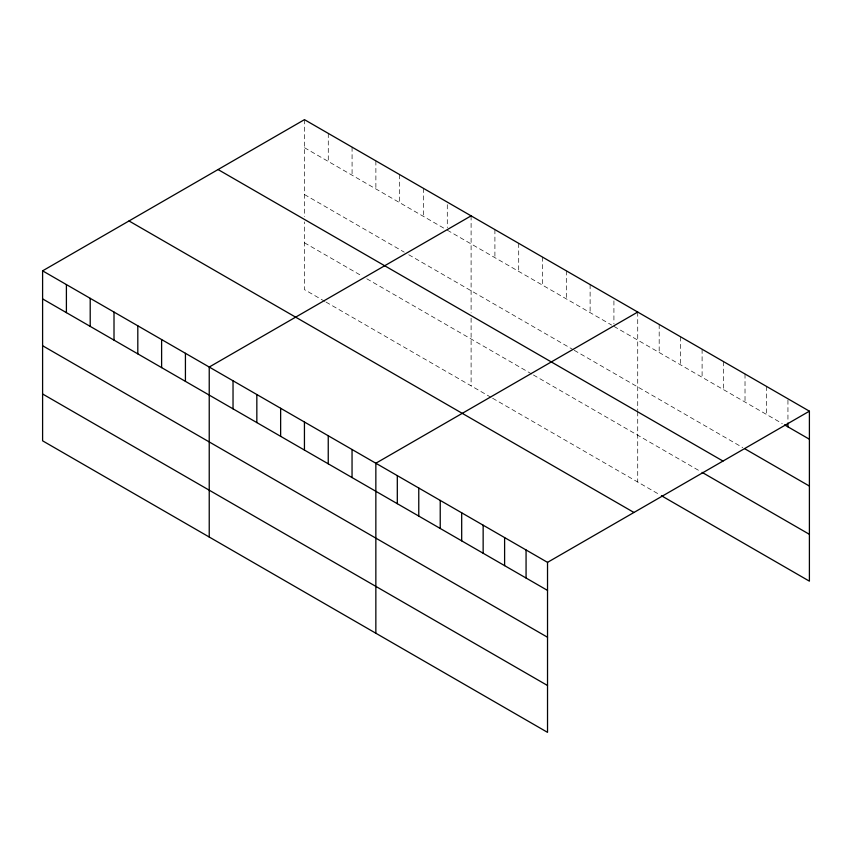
<?xml version="1.0" encoding="UTF-8"?>
<svg xmlns="http://www.w3.org/2000/svg" width="852" height="852" viewBox="0 0 852 852"><rect width="100%" height="100%" fill="white"/><g stroke="black" fill="none" stroke-linecap="round" stroke-linejoin="round"><path stroke-width="0.64" stroke-dasharray="4.26 3.19" d="M304.473 147.705L445.032 228.858M447.289 230.168L611.651 325.059M613.919 326.369L782.296 423.572M304.473 194.544L404.221 252.139M408.758 254.748L573.119 349.639M574.248 350.3L742.763 447.588M304.473 242.799L362.281 276.176M366.818 278.796L532.308 374.337M533.437 374.997L700.972 471.72M324.878 301.416L304.473 289.637L304.473 221.935M326.007 302.077L491.498 397.618M492.637 398.267L659.182 494.426M787.94 400.057L787.94 421.74M766.481 386.393L766.481 414.445M745.021 374.007L745.021 402.059M723.561 361.61L723.561 389.673M702.101 349.224L702.101 377.276M680.641 336.838L680.641 364.89M659.182 324.442L659.182 352.504M637.722 312.056L637.722 410.419M637.722 411.729L637.722 482.04M613.919 300.863L613.919 323.813M590.116 284.568L590.116 312.62M566.314 270.829L566.314 298.882M542.511 257.08L542.511 285.132M518.708 243.342L518.708 271.394M494.905 229.603L494.905 257.655M471.103 215.854L471.103 312.918M471.103 318.137L471.103 385.839M447.289 204.661L447.289 227.612M423.487 188.367L423.487 216.419M399.684 174.628L399.684 202.68M375.881 160.879L375.881 188.942M352.078 147.14L352.078 175.192M328.276 133.402L328.276 161.454M304.473 119.653L304.473 216.717"/><path stroke-width="1.28" d="M42.6 270.84L547.527 562.363L547.527 732.347L42.6 440.825L42.6 270.84L304.473 119.653L809.4 411.175L809.4 581.16L661.44 495.736M471.103 215.854L209.23 367.042L209.23 537.026M637.722 312.056L375.849 463.243L375.849 633.228M547.527 562.363L809.4 411.175M784.554 424.882L809.4 439.227M745.021 448.897L809.4 486.066M218.059 169.548L722.986 461.06M702.101 472.37L809.4 534.321M129.014 220.956L633.941 512.467M42.6 298.903L547.527 590.415M42.6 345.731L547.527 637.253M42.6 393.986L547.527 685.509M787.94 423.007L787.94 426.841M526.067 549.977L526.067 578.029M504.608 537.58L504.608 565.632M483.148 525.194L483.148 553.246M461.688 512.808L461.688 540.86M440.228 500.412L440.228 528.464M418.769 488.026L418.769 516.078M397.309 475.64L397.309 503.692M352.046 449.505L352.046 477.557M328.244 435.755L328.244 463.818M304.441 422.017L304.441 450.069M280.638 408.278L280.638 436.33M256.835 394.529L256.835 422.581M233.033 380.791L233.033 408.843M185.427 353.303L185.427 381.355M161.614 339.565L161.614 367.617M137.811 325.815L137.811 353.868M114.008 312.077L114.008 340.129M90.206 298.328L90.206 326.38M66.403 284.589L66.403 312.641"/></g></svg>
